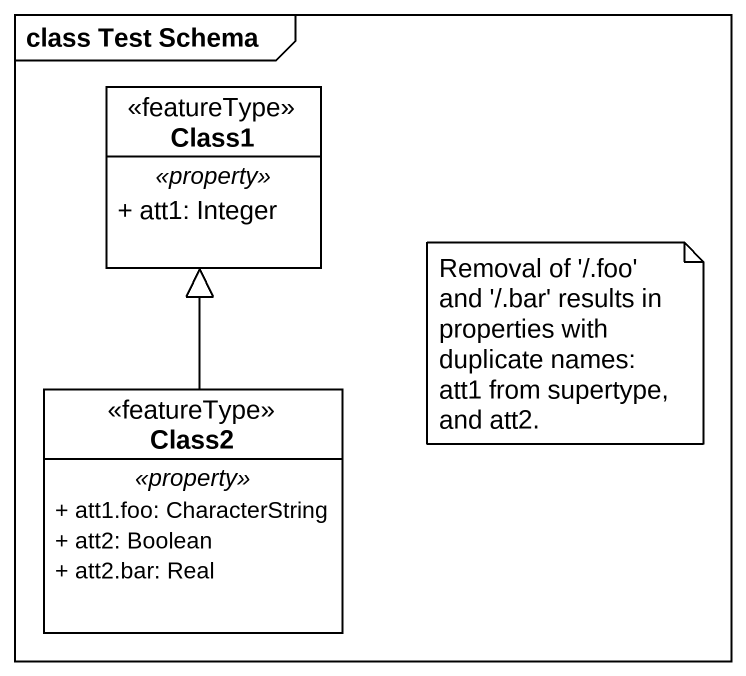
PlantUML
@startuml
mainframe class Test Schema
hide circle
hide empty members
skinparam classAttributeIconSize 0
class Class1 <<featureType>> {
  .. <<property>> ..
  + att1: Integer
}
class Class2 <<featureType>> {
  .. <<property>> ..
  + att1.foo: CharacterString
  + att2: Boolean
  + att2.bar: Real
}
Class2 -up-|> Class1
note as N1
  Removal of '/.foo' and '/.bar' results in properties with duplicate names: att1 from supertype, and att2.
end note
@enduml
